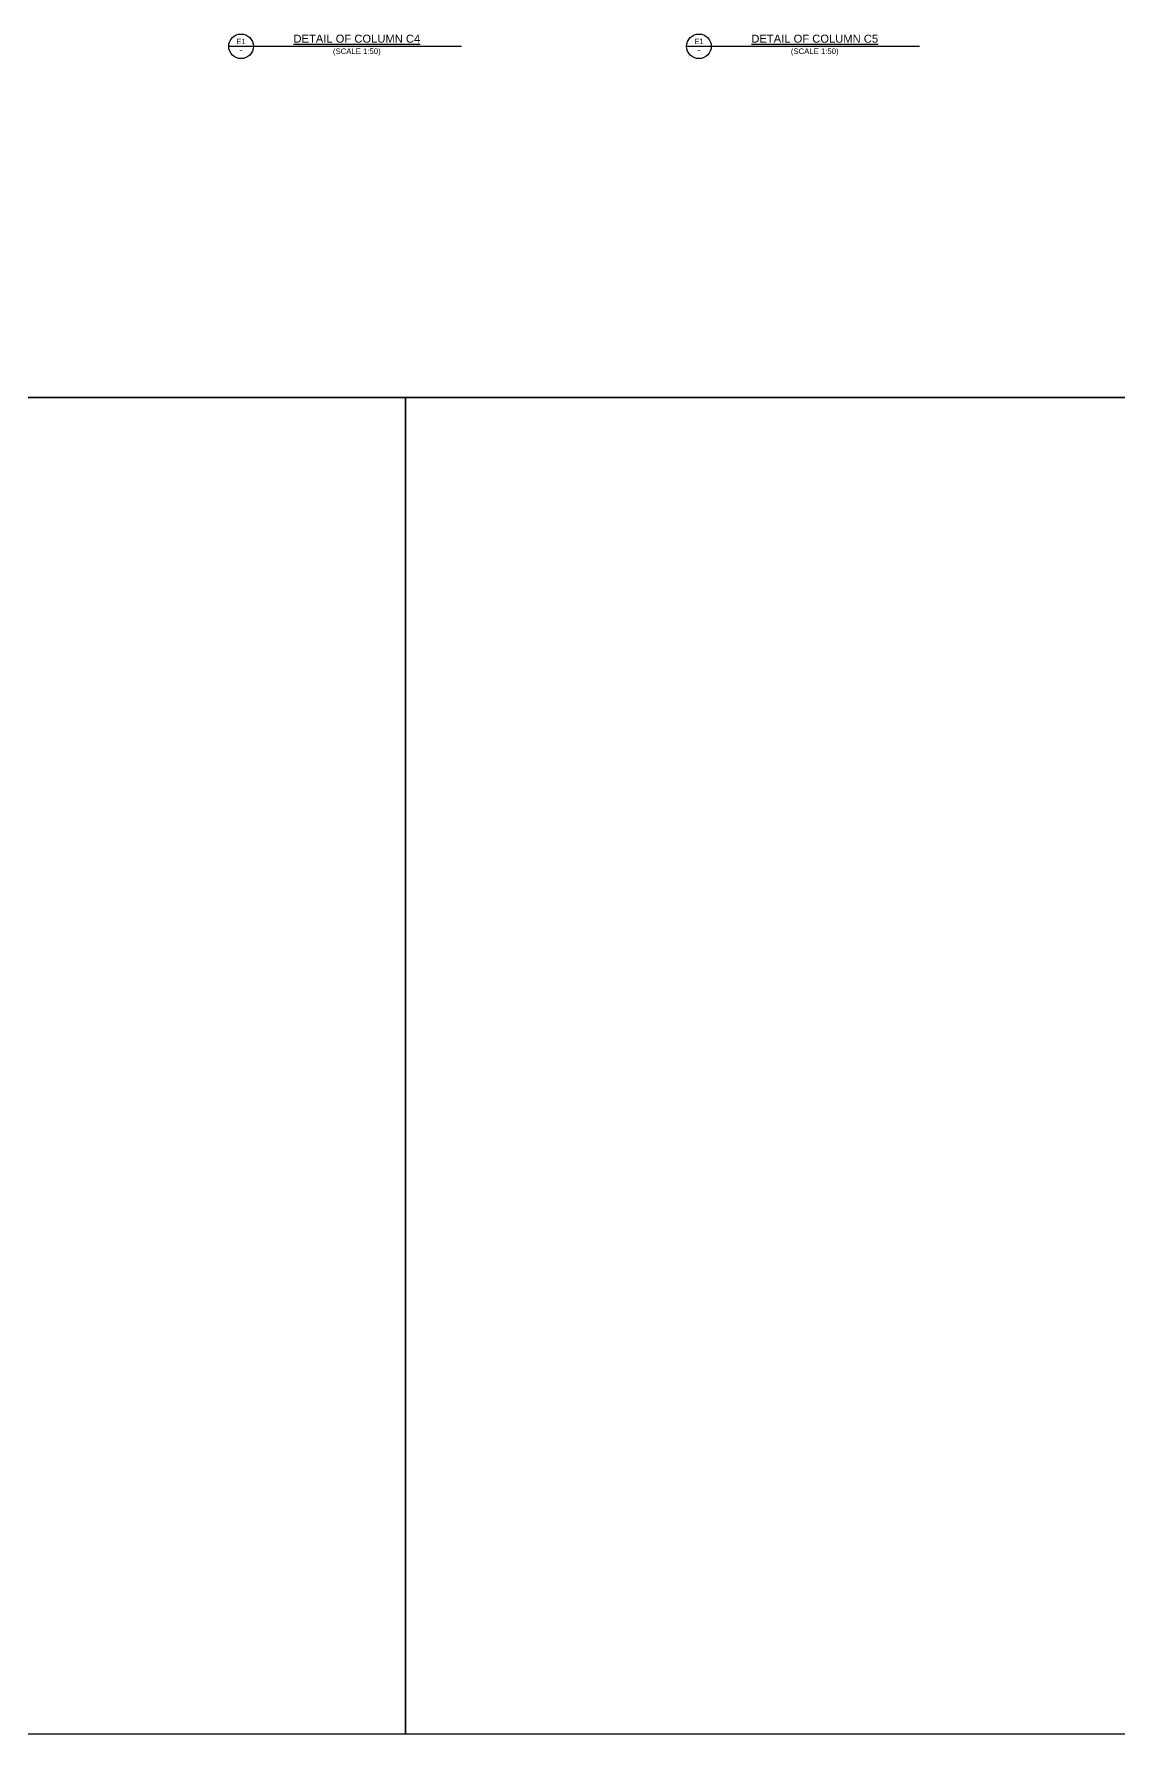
# Model space of a CAD drawing. Header units: inches. Extents: x -816171 to 9366335, y -450961 to 689132.
# Drawn here: x -282014 to -237966, y -22508 to 46526 of the extents above; entities that cross this region are included whole.
import ezdxf
from ezdxf.enums import TextEntityAlignment as Align

# ---------------------------------------------------------------- set-up
doc = ezdxf.new("R2010")
doc.units = ezdxf.units.IN
doc.header["$MEASUREMENT"] = 0
for name, color, linetype in [('colSectionMarkLayer', 5, 'Continuous'), ('Labels', 4, 'Continuous'), ('Text_Scale', 31, 'Continuous')]:
    doc.layers.add(name, color=color, linetype=linetype)
doc.styles.add('SC-BBS1', font='SansSerif')

msp = doc.modelspace()

# ---------------------------------------------------------------- linework, layer by layer
for p, q in [((-266927.7018, 31770.64531), (-181417.4681, 31770.64531)), ((-266927.7018, -22507.8199), (-266927.7018, 31770.64531)), ((-181417.4681, -22507.8199), (-266927.7018, -22507.8199))]:
    msp.add_line(p, q)
msp.add_lwpolyline([(-352437.9355, 31770.64531), (-266927.7018, 31770.64531), (-266927.7018, -22507.8199), (-352437.9355, -22507.8199)], close=True)
for points in [[(-266927.7018, 31770.64531), (-352437.9355, 31770.64531)], [(-181417.4681, 31770.64531), (-266927.7018, 31770.64531)]]:
    msp.add_lwpolyline(points)
at = {"layer": 'colSectionMarkLayer'}
for p, q in [((-274108.01568, 46025.59386), (-264658.01568, 46025.59386)), ((-255518.10278, 46025.59386), (-246068.10278, 46025.59386))]:
    msp.add_line(p, q, dxfattribs=at)
for centre in [(-273608.01568, 46025.59386), (-255018.10278, 46025.59386)]:
    msp.add_circle(centre, 500, dxfattribs=at)

# ---------------------------------------------------------------- texts
at = {"layer": 'Labels', "style": 'SC-BBS1'}
for s, height, p in [('E1', 225, (-273608.01568, 46045.59386)), ('%%uDETAIL OF COLUMN C4', 325, (-268908.01568, 46075.59386)), ('E1', 225, (-255018.10278, 46045.59386)), ('%%uDETAIL OF COLUMN C5', 325, (-250318.10278, 46075.59386))]:
    msp.add_text(s, height=height, dxfattribs=at).set_placement(p, align=Align.BOTTOM_CENTER)
for p in [(-273608.01568, 45900.59386), (-255018.10278, 45900.59386)]:
    msp.add_text('-', height=325, dxfattribs=at).set_placement(p, align=Align.MIDDLE_CENTER)
at = {"layer": 'Text_Scale', "style": 'SC-BBS1'}
for p in [(-268908.01568, 45645.59386), (-250318.10278, 45645.59386)]:
    msp.add_text('(SCALE 1:50)', height=225, dxfattribs=at).set_placement(p, align=Align.BOTTOM_CENTER)

doc.saveas('drawing.dxf')
